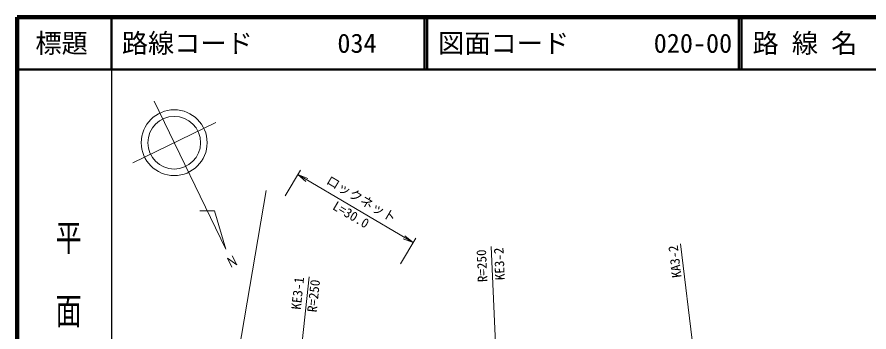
# Model space of a CAD drawing. Units: millimetres, scale not verified. Extents: x 40000 to 680000, y 20000 to 380000.
# Drawn here: x 40000 to 202596, y 319852 to 380000 of the extents above; entities that cross this region are included whole.
import ezdxf
from ezdxf.enums import TextEntityAlignment as Align

# ---------------------------------------------------------------- set-up
doc = ezdxf.new("R2010")
doc.units = ezdxf.units.MM
doc.header["$LTSCALE"] = 1000
for name, color, linetype, lineweight in [('M-BMK-OTRS', 5, 'Continuous', 13), ('M-BMK-SRVR', 3, 'Continuous', 13), ('M-STR-HTXT', 7, 'Continuous', 13), ('M-TTL', 2, 'Continuous', 140), ('M-TTL-BAND', 7, 'Continuous', 25), ('M-TTL-LINE', 7, 'Continuous', 50)]:
    doc.layers.add(name, color=color, linetype=linetype, lineweight=lineweight)
doc.layers.add('M-TTL-TXT', color=7, linetype='Continuous')
doc.styles.add('@ＭＳ ゴシック', font='')
doc.styles.add('ＭＳ ゴシック', font='')
doc.styles.get('@ＭＳ ゴシック').set_extended_font_data('@MS Gothic')
doc.styles.get('ＭＳ ゴシック').set_extended_font_data('MS Gothic')

# ---------------------------------------------------------------- blocks, each defined once
blk = doc.blocks.new('open_arrow')
at = {"color": 0, "linetype": 'Continuous', "lineweight": -2}
blk.add_lwpolyline([(7.5, 1.25), (0, 0), (7.5, -1.25)], dxfattribs=at)

msp = doc.modelspace()

# ---------------------------------------------------------------- linework, layer by layer
at = {"layer": 'M-BMK-OTRS'}
msp.add_line((87560, 346839), (78122, 291892), dxfattribs=at)
at = {"layer": 'M-BMK-SRVR'}
for p, q in [((79867, 335641), (66163, 363917)), ((62083, 352163), (77917, 359837)), ((77709, 342975), (74899, 343010)), ((79867, 335641), (77709, 342975)), ((81920, 332663), (80166, 333974)), ((80166, 333974), (81024, 332226)), ((81074, 334408), (81920, 332663))]:
    msp.add_line(p, q, dxfattribs=at)
for radius in [6284, 5028]:
    msp.add_circle((70000, 356000), radius, dxfattribs=at)
at = {"layer": 'M-STR-HTXT'}
for p, q in [((91202, 345881), (94100, 350784)), ((93591, 349923), (115591, 336923)), ((113202, 332881), (116100, 337784)), ((171975, 292818), (166620, 336662)), ((132594, 288635), (130463, 336182)), ((91460, 289839), (95727, 330358))]:
    msp.add_line(p, q, dxfattribs=at)
at = {"layer": 'M-TTL'}
for p, q in [((40000, 380000), (40000, 20000)), ((680000, 380000), (40000, 380000))]:
    msp.add_line(p, q, dxfattribs=at)
at = {"layer": 'M-TTL-BAND'}
msp.add_line((58000, 370000), (58000, 20000), dxfattribs=at)
at = {"layer": 'M-TTL-LINE'}
for p, q in [((58000, 380000), (58000, 370000)), ((117750, 380000), (117750, 370000)), ((118250, 380000), (118250, 370000)), ((177750, 380000), (177750, 370000)), ((178250, 380000), (178250, 370000)), ((40000, 370000), (680000, 370000))]:
    msp.add_line(p, q, dxfattribs=at)

# ---------------------------------------------------------------- block references
at = {"layer": 'M-STR-HTXT', "xscale": 267, "yscale": 267}
for p, rotation in [((93591, 349923), 329.4), ((115591, 336923), 149.4)]:
    msp.add_blockref('open_arrow', p, dxfattribs=dict(at, rotation=rotation))

# ---------------------------------------------------------------- texts
at = {"layer": 'M-STR-HTXT', "style": 'ＭＳ ゴシック'}
for s, rotation, p in [('ロックネット', 329.421, (105000, 344000)), ('L=30.0', 329.421, (103000, 341000)), ('R=250', 92.567, (130189, 332557)), ('KE3-2', 92.567, (133511, 332920)), ('KA3-2', 96.964, (167009, 333477)), ('KE3-1', 83.988, (95012, 327090)), ('R=250', 83.988, (98058, 326592))]:
    msp.add_text(s, height=1833, rotation=rotation, dxfattribs=at).set_placement(p, align=Align.BOTTOM_CENTER)
at = {"layer": 'M-TTL-BAND', "style": '@ＭＳ ゴシック', "width": 1.4}
msp.add_text('平  面  図', height=3666, rotation=270, dxfattribs=at).set_placement((49777, 306475), align=Align.MIDDLE_RIGHT)
at = {"layer": 'M-TTL-TXT', "style": 'ＭＳ ゴシック'}
msp.add_text('標題', height=3666, dxfattribs=at).set_placement((48500, 375000), align=Align.MIDDLE_CENTER)
for s, p in [('路線コード', (60000, 375000)), ('路 線 名', (180380, 375000)), ('034', (101142, 375000)), ('図面コード', (120380, 375000)), ('020-00', (161521, 375000))]:
    msp.add_text(s, height=3666, dxfattribs=at).set_placement(p, align=Align.MIDDLE_LEFT)

doc.saveas('drawing.dxf')
